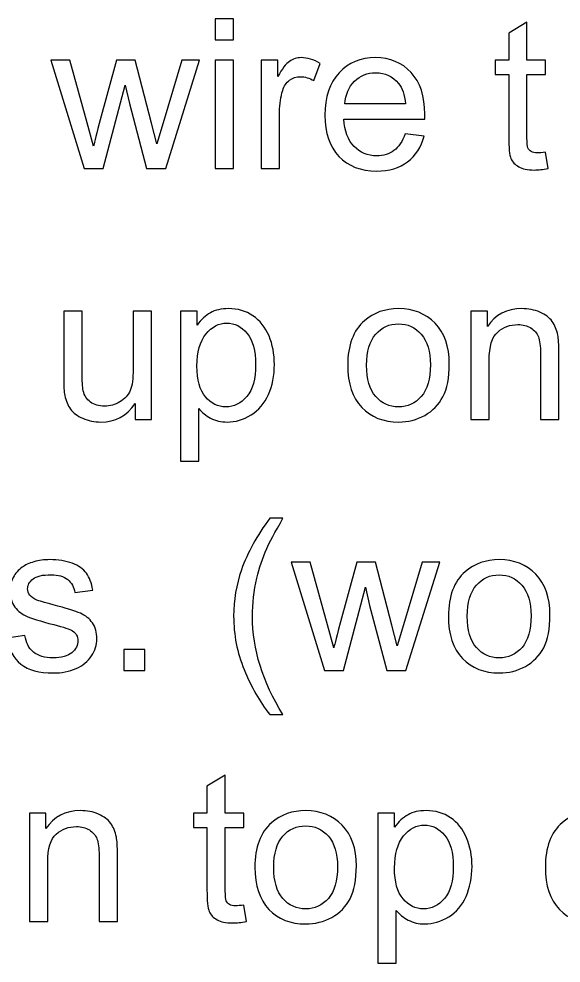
# Model space of a CAD drawing. Header units: centimetres. Extents: x -233 to -82, y 123 to 153.
# Drawn here: x -167.963 to -167.047, y 137.551 to 139.144 of the extents above; entities that cross this region are included whole.
import ezdxf

# ---------------------------------------------------------------- set-up
doc = ezdxf.new("R2010")
doc.units = ezdxf.units.CM
doc.header["$MEASUREMENT"] = 0
doc.layers.add('layer 1', color=7, linetype='Continuous')

msp = doc.modelspace()

# ---------------------------------------------------------------- linework, layer by layer
at = {"layer": 'layer 1'}
for points, knots in [([(-167.6316, 139.1082), (-167.6316, 139.1082), (-167.6316, 139.1438), (-167.6316, 139.1438), (-167.6316, 139.1438), (-167.6316, 139.1438), (-167.6006, 139.1438), (-167.6006, 139.1438), (-167.6006, 139.1438), (-167.6006, 139.1438), (-167.6006, 139.1082), (-167.6006, 139.1082), (-167.6006, 139.1082), (-167.6006, 139.1082), (-167.6316, 139.1082), (-167.6316, 139.1082)], [0, 0, 0, 0, 0.2, 0.2, 0.2, 0.2, 0.4, 0.4, 0.4, 0.4, 0.6, 0.6, 0.6, 0.6, 1, 1, 1, 1]), ([(-167.0739, 138.919), (-167.0739, 138.919), (-167.0695, 138.8916), (-167.0695, 138.8916), (-167.0695, 138.8916), (-167.0782, 138.8898), (-167.086, 138.8889), (-167.0929, 138.8889), (-167.0929, 138.8889), (-167.1042, 138.8889), (-167.1129, 138.8907), (-167.1191, 138.8943), (-167.1191, 138.8943), (-167.1253, 138.8978), (-167.1297, 138.9025), (-167.1322, 138.9083), (-167.1322, 138.9083), (-167.1347, 138.9141), (-167.136, 138.9263), (-167.136, 138.9449), (-167.136, 138.9449), (-167.136, 138.9449), (-167.136, 139.0501), (-167.136, 139.0501), (-167.136, 139.0501), (-167.136, 139.0501), (-167.1587, 139.0501), (-167.1587, 139.0501), (-167.1587, 139.0501), (-167.1587, 139.0501), (-167.1587, 139.0742), (-167.1587, 139.0742), (-167.1587, 139.0742), (-167.1587, 139.0742), (-167.136, 139.0742), (-167.136, 139.0742), (-167.136, 139.0742), (-167.136, 139.0742), (-167.136, 139.1195), (-167.136, 139.1195), (-167.136, 139.1195), (-167.136, 139.1195), (-167.1051, 139.1381), (-167.1051, 139.1381), (-167.1051, 139.1381), (-167.1051, 139.1381), (-167.1051, 139.0742), (-167.1051, 139.0742), (-167.1051, 139.0742), (-167.1051, 139.0742), (-167.0739, 139.0742), (-167.0739, 139.0742), (-167.0739, 139.0742), (-167.0739, 139.0742), (-167.0739, 139.0501), (-167.0739, 139.0501), (-167.0739, 139.0501), (-167.0739, 139.0501), (-167.1051, 139.0501), (-167.1051, 139.0501), (-167.1051, 139.0501), (-167.1051, 139.0501), (-167.1051, 138.9431), (-167.1051, 138.9431), (-167.1051, 138.9431), (-167.1051, 138.9343), (-167.1046, 138.9286), (-167.1035, 138.9261), (-167.1035, 138.9261), (-167.1024, 138.9236), (-167.1006, 138.9216), (-167.0981, 138.9201), (-167.0981, 138.9201), (-167.0956, 138.9186), (-167.0921, 138.9178), (-167.0876, 138.9178), (-167.0876, 138.9178), (-167.0841, 138.9178), (-167.0796, 138.9182), (-167.0739, 138.919)], [0, 0, 0, 0, 0.047619, 0.047619, 0.047619, 0.047619, 0.0952381, 0.0952381, 0.0952381, 0.0952381, 0.1428571, 0.1428571, 0.1428571, 0.1428571, 0.1904762, 0.1904762, 0.1904762, 0.1904762, 0.2380952, 0.2380952, 0.2380952, 0.2380952, 0.2857143, 0.2857143, 0.2857143, 0.2857143, 0.3333333, 0.3333333, 0.3333333, 0.3333333, 0.3809524, 0.3809524, 0.3809524, 0.3809524, 0.4285714, 0.4285714, 0.4285714, 0.4285714, 0.4761905, 0.4761905, 0.4761905, 0.4761905, 0.5238095, 0.5238095, 0.5238095, 0.5238095, 0.5714286, 0.5714286, 0.5714286, 0.5714286, 0.6190476, 0.6190476, 0.6190476, 0.6190476, 0.6666667, 0.6666667, 0.6666667, 0.6666667, 0.7142857, 0.7142857, 0.7142857, 0.7142857, 0.7619048, 0.7619048, 0.7619048, 0.7619048, 0.8095238, 0.8095238, 0.8095238, 0.8095238, 0.8571429, 0.8571429, 0.8571429, 0.8571429, 0.9047619, 0.9047619, 0.9047619, 0.9047619, 1, 1, 1, 1]), ([(-167.8528, 138.8913), (-167.8528, 138.8913), (-167.9088, 139.0742), (-167.9088, 139.0742), (-167.9088, 139.0742), (-167.9088, 139.0742), (-167.8767, 139.0742), (-167.8767, 139.0742), (-167.8767, 139.0742), (-167.8767, 139.0742), (-167.8476, 138.9686), (-167.8476, 138.9686), (-167.8476, 138.9686), (-167.8476, 138.9686), (-167.8368, 138.9294), (-167.8368, 138.9294), (-167.8368, 138.9294), (-167.8363, 138.9313), (-167.8332, 138.9439), (-167.8273, 138.9671), (-167.8273, 138.9671), (-167.8273, 138.9671), (-167.7982, 139.0742), (-167.7982, 139.0742), (-167.7982, 139.0742), (-167.7982, 139.0742), (-167.7663, 139.0742), (-167.7663, 139.0742), (-167.7663, 139.0742), (-167.7663, 139.0742), (-167.7389, 138.9681), (-167.7389, 138.9681), (-167.7389, 138.9681), (-167.7389, 138.9681), (-167.7298, 138.9332), (-167.7298, 138.9332), (-167.7298, 138.9332), (-167.7298, 138.9332), (-167.7193, 138.9685), (-167.7193, 138.9685), (-167.7193, 138.9685), (-167.7193, 138.9685), (-167.6879, 139.0742), (-167.6879, 139.0742), (-167.6879, 139.0742), (-167.6879, 139.0742), (-167.6578, 139.0742), (-167.6578, 139.0742), (-167.6578, 139.0742), (-167.6578, 139.0742), (-167.715, 138.8913), (-167.715, 138.8913), (-167.715, 138.8913), (-167.715, 138.8913), (-167.7472, 138.8913), (-167.7472, 138.8913), (-167.7472, 138.8913), (-167.7472, 138.8913), (-167.7763, 139.0009), (-167.7763, 139.0009), (-167.7763, 139.0009), (-167.7763, 139.0009), (-167.7834, 139.032), (-167.7834, 139.032), (-167.7834, 139.032), (-167.7834, 139.032), (-167.8204, 138.8913), (-167.8204, 138.8913), (-167.8204, 138.8913), (-167.8204, 138.8913), (-167.8528, 138.8913), (-167.8528, 138.8913)], [0, 0, 0, 0, 0.0526316, 0.0526316, 0.0526316, 0.0526316, 0.1052632, 0.1052632, 0.1052632, 0.1052632, 0.1578947, 0.1578947, 0.1578947, 0.1578947, 0.2105263, 0.2105263, 0.2105263, 0.2105263, 0.2631579, 0.2631579, 0.2631579, 0.2631579, 0.3157895, 0.3157895, 0.3157895, 0.3157895, 0.3684211, 0.3684211, 0.3684211, 0.3684211, 0.4210526, 0.4210526, 0.4210526, 0.4210526, 0.4736842, 0.4736842, 0.4736842, 0.4736842, 0.5263158, 0.5263158, 0.5263158, 0.5263158, 0.5789474, 0.5789474, 0.5789474, 0.5789474, 0.6315789, 0.6315789, 0.6315789, 0.6315789, 0.6842105, 0.6842105, 0.6842105, 0.6842105, 0.7368421, 0.7368421, 0.7368421, 0.7368421, 0.7894737, 0.7894737, 0.7894737, 0.7894737, 0.8421053, 0.8421053, 0.8421053, 0.8421053, 0.8947368, 0.8947368, 0.8947368, 0.8947368, 1, 1, 1, 1]), ([(-167.6316, 138.8913), (-167.6316, 138.8913), (-167.6316, 139.0742), (-167.6316, 139.0742), (-167.6316, 139.0742), (-167.6316, 139.0742), (-167.6006, 139.0742), (-167.6006, 139.0742), (-167.6006, 139.0742), (-167.6006, 139.0742), (-167.6006, 138.8913), (-167.6006, 138.8913), (-167.6006, 138.8913), (-167.6006, 138.8913), (-167.6316, 138.8913), (-167.6316, 138.8913)], [0, 0, 0, 0, 0.2, 0.2, 0.2, 0.2, 0.4, 0.4, 0.4, 0.4, 0.6, 0.6, 0.6, 0.6, 1, 1, 1, 1]), ([(-167.5537, 138.8913), (-167.5537, 138.8913), (-167.5537, 139.0742), (-167.5537, 139.0742), (-167.5537, 139.0742), (-167.5537, 139.0742), (-167.5258, 139.0742), (-167.5258, 139.0742), (-167.5258, 139.0742), (-167.5258, 139.0742), (-167.5258, 139.0465), (-167.5258, 139.0465), (-167.5258, 139.0465), (-167.5187, 139.0595), (-167.5121, 139.0681), (-167.506, 139.0722), (-167.506, 139.0722), (-167.5, 139.0763), (-167.4934, 139.0784), (-167.4862, 139.0784), (-167.4862, 139.0784), (-167.4757, 139.0784), (-167.4651, 139.0751), (-167.4543, 139.0684), (-167.4543, 139.0684), (-167.4543, 139.0684), (-167.465, 139.0396), (-167.465, 139.0396), (-167.465, 139.0396), (-167.4725, 139.0441), (-167.4801, 139.0463), (-167.4877, 139.0463), (-167.4877, 139.0463), (-167.4945, 139.0463), (-167.5006, 139.0443), (-167.506, 139.0402), (-167.506, 139.0402), (-167.5114, 139.0361), (-167.5152, 139.0305), (-167.5175, 139.0232), (-167.5175, 139.0232), (-167.521, 139.0122), (-167.5227, 139.0002), (-167.5227, 138.9871), (-167.5227, 138.9871), (-167.5227, 138.9871), (-167.5227, 138.8913), (-167.5227, 138.8913), (-167.5227, 138.8913), (-167.5227, 138.8913), (-167.5537, 138.8913), (-167.5537, 138.8913)], [0, 0, 0, 0, 0.0714286, 0.0714286, 0.0714286, 0.0714286, 0.1428571, 0.1428571, 0.1428571, 0.1428571, 0.2142857, 0.2142857, 0.2142857, 0.2142857, 0.2857143, 0.2857143, 0.2857143, 0.2857143, 0.3571429, 0.3571429, 0.3571429, 0.3571429, 0.4285714, 0.4285714, 0.4285714, 0.4285714, 0.5, 0.5, 0.5, 0.5, 0.5714286, 0.5714286, 0.5714286, 0.5714286, 0.6428571, 0.6428571, 0.6428571, 0.6428571, 0.7142857, 0.7142857, 0.7142857, 0.7142857, 0.7857143, 0.7857143, 0.7857143, 0.7857143, 0.8571429, 0.8571429, 0.8571429, 0.8571429, 1, 1, 1, 1]), ([(-167.3106, 138.9502), (-167.3106, 138.9502), (-167.2786, 138.9462), (-167.2786, 138.9462), (-167.2786, 138.9462), (-167.2837, 138.9275), (-167.293, 138.913), (-167.3067, 138.9027), (-167.3067, 138.9027), (-167.3204, 138.8924), (-167.3378, 138.8872), (-167.359, 138.8872), (-167.359, 138.8872), (-167.3858, 138.8872), (-167.407, 138.8954), (-167.4227, 138.9119), (-167.4227, 138.9119), (-167.4384, 138.9284), (-167.4462, 138.9515), (-167.4462, 138.9812), (-167.4462, 138.9812), (-167.4462, 139.012), (-167.4383, 139.0359), (-167.4224, 139.0529), (-167.4224, 139.0529), (-167.4065, 139.0699), (-167.386, 139.0784), (-167.3607, 139.0784), (-167.3607, 139.0784), (-167.3363, 139.0784), (-167.3163, 139.0701), (-167.3008, 139.0534), (-167.3008, 139.0534), (-167.2853, 139.0367), (-167.2775, 139.0133), (-167.2775, 138.9831), (-167.2775, 138.9831), (-167.2775, 138.9813), (-167.2776, 138.9785), (-167.2777, 138.9748), (-167.2777, 138.9748), (-167.2777, 138.9748), (-167.4141, 138.9748), (-167.4141, 138.9748), (-167.4141, 138.9748), (-167.413, 138.9547), (-167.4073, 138.9394), (-167.3971, 138.9287), (-167.3971, 138.9287), (-167.3869, 138.918), (-167.3741, 138.9127), (-167.3588, 138.9127), (-167.3588, 138.9127), (-167.3475, 138.9127), (-167.3378, 138.9157), (-167.3297, 138.9217), (-167.3297, 138.9217), (-167.3217, 138.9276), (-167.3153, 138.9371), (-167.3106, 138.9502)], [0, 0, 0, 0, 0.0625, 0.0625, 0.0625, 0.0625, 0.125, 0.125, 0.125, 0.125, 0.1875, 0.1875, 0.1875, 0.1875, 0.25, 0.25, 0.25, 0.25, 0.3125, 0.3125, 0.3125, 0.3125, 0.375, 0.375, 0.375, 0.375, 0.4375, 0.4375, 0.4375, 0.4375, 0.5, 0.5, 0.5, 0.5, 0.5625, 0.5625, 0.5625, 0.5625, 0.625, 0.625, 0.625, 0.625, 0.6875, 0.6875, 0.6875, 0.6875, 0.75, 0.75, 0.75, 0.75, 0.8125, 0.8125, 0.8125, 0.8125, 0.875, 0.875, 0.875, 0.875, 1, 1, 1, 1]), ([(-167.4124, 139.0003), (-167.4124, 139.0003), (-167.3103, 139.0003), (-167.3103, 139.0003), (-167.3103, 139.0003), (-167.3116, 139.0157), (-167.3155, 139.0273), (-167.322, 139.035), (-167.322, 139.035), (-167.3319, 139.0469), (-167.3447, 139.0529), (-167.3604, 139.0529), (-167.3604, 139.0529), (-167.3747, 139.0529), (-167.3866, 139.0481), (-167.3963, 139.0386), (-167.3963, 139.0386), (-167.406, 139.0291), (-167.4114, 139.0163), (-167.4124, 139.0003)], [0, 0, 0, 0, 0.1666667, 0.1666667, 0.1666667, 0.1666667, 0.3333333, 0.3333333, 0.3333333, 0.3333333, 0.5, 0.5, 0.5, 0.5, 0.6666667, 0.6666667, 0.6666667, 0.6666667, 1, 1, 1, 1]), ([(-167.6903, 138.39788), (-167.6903, 138.39788), (-167.6903, 138.65088), (-167.6903, 138.65088), (-167.6903, 138.65088), (-167.6903, 138.65088), (-167.6621, 138.65088), (-167.6621, 138.65088), (-167.6621, 138.65088), (-167.6621, 138.65088), (-167.6621, 138.62718), (-167.6621, 138.62718), (-167.6621, 138.62718), (-167.6554, 138.63648), (-167.6479, 138.64338), (-167.6395, 138.64808), (-167.6395, 138.64808), (-167.6312, 138.65278), (-167.621, 138.65508), (-167.609, 138.65508), (-167.609, 138.65508), (-167.5934, 138.65508), (-167.5796, 138.65108), (-167.5677, 138.64308), (-167.5677, 138.64308), (-167.5558, 138.63498), (-167.5467, 138.62368), (-167.5406, 138.60898), (-167.5406, 138.60898), (-167.5345, 138.59428), (-167.5315, 138.57828), (-167.5315, 138.56078), (-167.5315, 138.56078), (-167.5315, 138.54208), (-167.5349, 138.52528), (-167.5416, 138.51028), (-167.5416, 138.51028), (-167.5483, 138.49528), (-167.5581, 138.48378), (-167.5709, 138.47588), (-167.5709, 138.47588), (-167.5837, 138.46788), (-167.5972, 138.46388), (-167.6113, 138.46388), (-167.6113, 138.46388), (-167.6216, 138.46388), (-167.6309, 138.46608), (-167.6391, 138.47048), (-167.6391, 138.47048), (-167.6473, 138.47478), (-167.654, 138.48028), (-167.6593, 138.48688), (-167.6593, 138.48688), (-167.6593, 138.48688), (-167.6593, 138.39788), (-167.6593, 138.39788), (-167.6593, 138.39788), (-167.6593, 138.39788), (-167.6903, 138.39788), (-167.6903, 138.39788)], [0, 0, 0, 0, 0.0625, 0.0625, 0.0625, 0.0625, 0.125, 0.125, 0.125, 0.125, 0.1875, 0.1875, 0.1875, 0.1875, 0.25, 0.25, 0.25, 0.25, 0.3125, 0.3125, 0.3125, 0.3125, 0.375, 0.375, 0.375, 0.375, 0.4375, 0.4375, 0.4375, 0.4375, 0.5, 0.5, 0.5, 0.5, 0.5625, 0.5625, 0.5625, 0.5625, 0.625, 0.625, 0.625, 0.625, 0.6875, 0.6875, 0.6875, 0.6875, 0.75, 0.75, 0.75, 0.75, 0.8125, 0.8125, 0.8125, 0.8125, 0.875, 0.875, 0.875, 0.875, 1, 1, 1, 1]), ([(-167.4077, 138.55948), (-167.4077, 138.59338), (-167.3983, 138.61838), (-167.3794, 138.63468), (-167.3794, 138.63468), (-167.3637, 138.64828), (-167.3445, 138.65508), (-167.3219, 138.65508), (-167.3219, 138.65508), (-167.2968, 138.65508), (-167.2762, 138.64688), (-167.2602, 138.63038), (-167.2602, 138.63038), (-167.2443, 138.61388), (-167.2363, 138.59108), (-167.2363, 138.56208), (-167.2363, 138.56208), (-167.2363, 138.53848), (-167.2398, 138.51998), (-167.2469, 138.50648), (-167.2469, 138.50648), (-167.254, 138.49298), (-167.2642, 138.48258), (-167.2777, 138.47508), (-167.2777, 138.47508), (-167.2912, 138.46758), (-167.306, 138.46388), (-167.3219, 138.46388), (-167.3219, 138.46388), (-167.3475, 138.46388), (-167.3682, 138.47208), (-167.384, 138.48848), (-167.384, 138.48848), (-167.3998, 138.50488), (-167.4077, 138.52858), (-167.4077, 138.55948)], [0, 0, 0, 0, 0.1, 0.1, 0.1, 0.1, 0.2, 0.2, 0.2, 0.2, 0.3, 0.3, 0.3, 0.3, 0.4, 0.4, 0.4, 0.4, 0.5, 0.5, 0.5, 0.5, 0.6, 0.6, 0.6, 0.6, 0.7, 0.7, 0.7, 0.7, 0.8, 0.8, 0.8, 0.8, 1, 1, 1, 1]), ([(-167.1999, 138.46798), (-167.1999, 138.46798), (-167.1999, 138.65088), (-167.1999, 138.65088), (-167.1999, 138.65088), (-167.1999, 138.65088), (-167.172, 138.65088), (-167.172, 138.65088), (-167.172, 138.65088), (-167.172, 138.65088), (-167.172, 138.62488), (-167.172, 138.62488), (-167.172, 138.62488), (-167.1586, 138.64498), (-167.1392, 138.65508), (-167.1138, 138.65508), (-167.1138, 138.65508), (-167.1028, 138.65508), (-167.0927, 138.65308), (-167.0834, 138.64918), (-167.0834, 138.64918), (-167.0741, 138.64518), (-167.0672, 138.63998), (-167.0626, 138.63358), (-167.0626, 138.63358), (-167.0581, 138.62708), (-167.0549, 138.61948), (-167.053, 138.61058), (-167.053, 138.61058), (-167.0519, 138.60488), (-167.0513, 138.59478), (-167.0513, 138.58048), (-167.0513, 138.58048), (-167.0513, 138.58048), (-167.0513, 138.46798), (-167.0513, 138.46798), (-167.0513, 138.46798), (-167.0513, 138.46798), (-167.0823, 138.46798), (-167.0823, 138.46798), (-167.0823, 138.46798), (-167.0823, 138.46798), (-167.0823, 138.57928), (-167.0823, 138.57928), (-167.0823, 138.57928), (-167.0823, 138.59188), (-167.0835, 138.60128), (-167.0859, 138.60758), (-167.0859, 138.60758), (-167.0883, 138.61388), (-167.0926, 138.61888), (-167.0987, 138.62258), (-167.0987, 138.62258), (-167.1049, 138.62628), (-167.1121, 138.62818), (-167.1204, 138.62818), (-167.1204, 138.62818), (-167.1336, 138.62818), (-167.145, 138.62398), (-167.1545, 138.61558), (-167.1545, 138.61558), (-167.1641, 138.60718), (-167.1689, 138.59128), (-167.1689, 138.56788), (-167.1689, 138.56788), (-167.1689, 138.56788), (-167.1689, 138.46798), (-167.1689, 138.46798), (-167.1689, 138.46798), (-167.1689, 138.46798), (-167.1999, 138.46798), (-167.1999, 138.46798)], [0, 0, 0, 0, 0.0526316, 0.0526316, 0.0526316, 0.0526316, 0.1052632, 0.1052632, 0.1052632, 0.1052632, 0.1578947, 0.1578947, 0.1578947, 0.1578947, 0.2105263, 0.2105263, 0.2105263, 0.2105263, 0.2631579, 0.2631579, 0.2631579, 0.2631579, 0.3157895, 0.3157895, 0.3157895, 0.3157895, 0.3684211, 0.3684211, 0.3684211, 0.3684211, 0.4210526, 0.4210526, 0.4210526, 0.4210526, 0.4736842, 0.4736842, 0.4736842, 0.4736842, 0.5263158, 0.5263158, 0.5263158, 0.5263158, 0.5789474, 0.5789474, 0.5789474, 0.5789474, 0.6315789, 0.6315789, 0.6315789, 0.6315789, 0.6842105, 0.6842105, 0.6842105, 0.6842105, 0.7368421, 0.7368421, 0.7368421, 0.7368421, 0.7894737, 0.7894737, 0.7894737, 0.7894737, 0.8421053, 0.8421053, 0.8421053, 0.8421053, 0.8947368, 0.8947368, 0.8947368, 0.8947368, 1, 1, 1, 1]), ([(-167.7667, 138.46798), (-167.7667, 138.46798), (-167.7667, 138.49488), (-167.7667, 138.49488), (-167.7667, 138.49488), (-167.7809, 138.47418), (-167.8002, 138.46388), (-167.8247, 138.46388), (-167.8247, 138.46388), (-167.8355, 138.46388), (-167.8456, 138.46598), (-167.8549, 138.47008), (-167.8549, 138.47008), (-167.8643, 138.47418), (-167.8713, 138.47938), (-167.8758, 138.48568), (-167.8758, 138.48568), (-167.8803, 138.49188), (-167.8835, 138.49958), (-167.8853, 138.50868), (-167.8853, 138.50868), (-167.8866, 138.51478), (-167.8872, 138.52438), (-167.8872, 138.53758), (-167.8872, 138.53758), (-167.8872, 138.53758), (-167.8872, 138.65088), (-167.8872, 138.65088), (-167.8872, 138.65088), (-167.8872, 138.65088), (-167.8562, 138.65088), (-167.8562, 138.65088), (-167.8562, 138.65088), (-167.8562, 138.65088), (-167.8562, 138.54948), (-167.8562, 138.54948), (-167.8562, 138.54948), (-167.8562, 138.53328), (-167.8556, 138.52238), (-167.8543, 138.51668), (-167.8543, 138.51668), (-167.8524, 138.50858), (-167.8482, 138.50218), (-167.8419, 138.49758), (-167.8419, 138.49758), (-167.8356, 138.49288), (-167.8278, 138.49058), (-167.8185, 138.49058), (-167.8185, 138.49058), (-167.8092, 138.49058), (-167.8005, 138.49298), (-167.7923, 138.49778), (-167.7923, 138.49778), (-167.7842, 138.50248), (-167.7784, 138.50898), (-167.775, 138.51718), (-167.775, 138.51718), (-167.7716, 138.52538), (-167.7699, 138.53728), (-167.7699, 138.55288), (-167.7699, 138.55288), (-167.7699, 138.55288), (-167.7699, 138.65088), (-167.7699, 138.65088), (-167.7699, 138.65088), (-167.7699, 138.65088), (-167.7389, 138.65088), (-167.7389, 138.65088), (-167.7389, 138.65088), (-167.7389, 138.65088), (-167.7389, 138.46798), (-167.7389, 138.46798), (-167.7389, 138.46798), (-167.7389, 138.46798), (-167.7667, 138.46798), (-167.7667, 138.46798)], [0, 0, 0, 0, 0.05, 0.05, 0.05, 0.05, 0.1, 0.1, 0.1, 0.1, 0.15, 0.15, 0.15, 0.15, 0.2, 0.2, 0.2, 0.2, 0.25, 0.25, 0.25, 0.25, 0.3, 0.3, 0.3, 0.3, 0.35, 0.35, 0.35, 0.35, 0.4, 0.4, 0.4, 0.4, 0.45, 0.45, 0.45, 0.45, 0.5, 0.5, 0.5, 0.5, 0.55, 0.55, 0.55, 0.55, 0.6, 0.6, 0.6, 0.6, 0.65, 0.65, 0.65, 0.65, 0.7, 0.7, 0.7, 0.7, 0.75, 0.75, 0.75, 0.75, 0.8, 0.8, 0.8, 0.8, 0.85, 0.85, 0.85, 0.85, 0.9, 0.9, 0.9, 0.9, 1, 1, 1, 1]), ([(-167.6623, 138.55838), (-167.6623, 138.53488), (-167.6575, 138.51748), (-167.648, 138.50628), (-167.648, 138.50628), (-167.6385, 138.49498), (-167.6269, 138.48938), (-167.6133, 138.48938), (-167.6133, 138.48938), (-167.5996, 138.48938), (-167.5878, 138.49518), (-167.5779, 138.50688), (-167.5779, 138.50688), (-167.5681, 138.51848), (-167.5632, 138.53648), (-167.5632, 138.56098), (-167.5632, 138.56098), (-167.5632, 138.58428), (-167.568, 138.60178), (-167.5776, 138.61338), (-167.5776, 138.61338), (-167.5872, 138.62498), (-167.5987, 138.63078), (-167.612, 138.63078), (-167.612, 138.63078), (-167.6252, 138.63078), (-167.6369, 138.62458), (-167.647, 138.61228), (-167.647, 138.61228), (-167.6572, 138.59988), (-167.6623, 138.58188), (-167.6623, 138.55838)], [0, 0, 0, 0, 0.1111111, 0.1111111, 0.1111111, 0.1111111, 0.2222222, 0.2222222, 0.2222222, 0.2222222, 0.3333333, 0.3333333, 0.3333333, 0.3333333, 0.4444444, 0.4444444, 0.4444444, 0.4444444, 0.5555556, 0.5555556, 0.5555556, 0.5555556, 0.6666667, 0.6666667, 0.6666667, 0.6666667, 0.7777778, 0.7777778, 0.7777778, 0.7777778, 1, 1, 1, 1]), ([(-167.3758, 138.55948), (-167.3758, 138.53598), (-167.3707, 138.51848), (-167.3605, 138.50688), (-167.3605, 138.50688), (-167.3503, 138.49518), (-167.3374, 138.48938), (-167.3219, 138.48938), (-167.3219, 138.48938), (-167.3065, 138.48938), (-167.2937, 138.49528), (-167.2835, 138.50698), (-167.2835, 138.50698), (-167.2733, 138.51868), (-167.2682, 138.53648), (-167.2682, 138.56048), (-167.2682, 138.56048), (-167.2682, 138.58308), (-167.2733, 138.60018), (-167.2836, 138.61188), (-167.2836, 138.61188), (-167.2939, 138.62358), (-167.3066, 138.62938), (-167.3219, 138.62938), (-167.3219, 138.62938), (-167.3374, 138.62938), (-167.3503, 138.62358), (-167.3605, 138.61198), (-167.3605, 138.61198), (-167.3707, 138.60038), (-167.3758, 138.58288), (-167.3758, 138.55948)], [0, 0, 0, 0, 0.1111111, 0.1111111, 0.1111111, 0.1111111, 0.2222222, 0.2222222, 0.2222222, 0.2222222, 0.3333333, 0.3333333, 0.3333333, 0.3333333, 0.4444444, 0.4444444, 0.4444444, 0.4444444, 0.5555556, 0.5555556, 0.5555556, 0.5555556, 0.6666667, 0.6666667, 0.6666667, 0.6666667, 0.7777778, 0.7777778, 0.7777778, 0.7777778, 1, 1, 1, 1]), ([(-167.5392, 137.97044), (-167.5563, 137.99194), (-167.5708, 138.01724), (-167.5826, 138.04624), (-167.5826, 138.04624), (-167.5944, 138.07514), (-167.6003, 138.10514), (-167.6003, 138.13614), (-167.6003, 138.13614), (-167.6003, 138.16344), (-167.5959, 138.18964), (-167.5871, 138.21464), (-167.5871, 138.21464), (-167.5768, 138.24374), (-167.5608, 138.27264), (-167.5392, 138.30144), (-167.5392, 138.30144), (-167.5392, 138.30144), (-167.517, 138.30144), (-167.517, 138.30144), (-167.517, 138.30144), (-167.5309, 138.27754), (-167.54, 138.26054), (-167.5445, 138.25034), (-167.5445, 138.25034), (-167.5515, 138.23444), (-167.557, 138.21794), (-167.5611, 138.20074), (-167.5611, 138.20074), (-167.566, 138.17924), (-167.5685, 138.15764), (-167.5685, 138.13594), (-167.5685, 138.13594), (-167.5685, 138.08064), (-167.5513, 138.02554), (-167.517, 137.97044), (-167.517, 137.97044), (-167.517, 137.97044), (-167.5392, 137.97044), (-167.5392, 137.97044)], [0, 0, 0, 0, 0.0909091, 0.0909091, 0.0909091, 0.0909091, 0.1818182, 0.1818182, 0.1818182, 0.1818182, 0.2727273, 0.2727273, 0.2727273, 0.2727273, 0.3636364, 0.3636364, 0.3636364, 0.3636364, 0.4545455, 0.4545455, 0.4545455, 0.4545455, 0.5454545, 0.5454545, 0.5454545, 0.5454545, 0.6363636, 0.6363636, 0.6363636, 0.6363636, 0.7272727, 0.7272727, 0.7272727, 0.7272727, 0.8181818, 0.8181818, 0.8181818, 0.8181818, 1, 1, 1, 1]), ([(-167.9832, 138.09924), (-167.9832, 138.09924), (-167.9526, 138.10404), (-167.9526, 138.10404), (-167.9526, 138.10404), (-167.9509, 138.09174), (-167.9461, 138.08234), (-167.9382, 138.07584), (-167.9382, 138.07584), (-167.9303, 138.06934), (-167.9193, 138.06604), (-167.9052, 138.06604), (-167.9052, 138.06604), (-167.891, 138.06604), (-167.8804, 138.06894), (-167.8735, 138.07474), (-167.8735, 138.07474), (-167.8666, 138.08054), (-167.8632, 138.08734), (-167.8632, 138.09514), (-167.8632, 138.09514), (-167.8632, 138.10214), (-167.8662, 138.10764), (-167.8723, 138.11164), (-167.8723, 138.11164), (-167.8766, 138.11434), (-167.8871, 138.11784), (-167.904, 138.12214), (-167.904, 138.12214), (-167.9267, 138.12784), (-167.9425, 138.13284), (-167.9513, 138.13704), (-167.9513, 138.13704), (-167.9601, 138.14124), (-167.9668, 138.14704), (-167.9713, 138.15444), (-167.9713, 138.15444), (-167.9758, 138.16184), (-167.9781, 138.17004), (-167.9781, 138.17904), (-167.9781, 138.17904), (-167.9781, 138.18714), (-167.9762, 138.19474), (-167.9725, 138.20164), (-167.9725, 138.20164), (-167.9688, 138.20854), (-167.9637, 138.21434), (-167.9572, 138.21894), (-167.9572, 138.21894), (-167.9524, 138.22254), (-167.9458, 138.22554), (-167.9375, 138.22804), (-167.9375, 138.22804), (-167.9292, 138.23054), (-167.9202, 138.23174), (-167.9107, 138.23174), (-167.9107, 138.23174), (-167.8964, 138.23174), (-167.8838, 138.22964), (-167.8729, 138.22554), (-167.8729, 138.22554), (-167.862, 138.22144), (-167.854, 138.21584), (-167.8488, 138.20874), (-167.8488, 138.20874), (-167.8437, 138.20164), (-167.8401, 138.19224), (-167.8382, 138.18034), (-167.8382, 138.18034), (-167.8382, 138.18034), (-167.8685, 138.17624), (-167.8685, 138.17624), (-167.8685, 138.17624), (-167.8699, 138.18564), (-167.8739, 138.19304), (-167.8805, 138.19834), (-167.8805, 138.19834), (-167.8871, 138.20364), (-167.8964, 138.20624), (-167.9085, 138.20624), (-167.9085, 138.20624), (-167.9227, 138.20624), (-167.9328, 138.20394), (-167.9389, 138.19924), (-167.9389, 138.19924), (-167.945, 138.19454), (-167.9481, 138.18894), (-167.9481, 138.18264), (-167.9481, 138.18264), (-167.9481, 138.17854), (-167.9468, 138.17494), (-167.9443, 138.17174), (-167.9443, 138.17174), (-167.9418, 138.16844), (-167.9378, 138.16564), (-167.9324, 138.16354), (-167.9324, 138.16354), (-167.9293, 138.16234), (-167.9202, 138.15964), (-167.905, 138.15554), (-167.905, 138.15554), (-167.8831, 138.14964), (-167.8678, 138.14494), (-167.8591, 138.14124), (-167.8591, 138.14124), (-167.8504, 138.13754), (-167.8436, 138.13204), (-167.8387, 138.12494), (-167.8387, 138.12494), (-167.8338, 138.11784), (-167.8313, 138.10894), (-167.8313, 138.09834), (-167.8313, 138.09834), (-167.8313, 138.08804), (-167.8343, 138.07834), (-167.8403, 138.06924), (-167.8403, 138.06924), (-167.8464, 138.06014), (-167.8551, 138.05304), (-167.8664, 138.04804), (-167.8664, 138.04804), (-167.8778, 138.04304), (-167.8907, 138.04054), (-167.905, 138.04054), (-167.905, 138.04054), (-167.9288, 138.04054), (-167.9469, 138.04544), (-167.9594, 138.05534), (-167.9594, 138.05534), (-167.9719, 138.06524), (-167.9798, 138.07984), (-167.9832, 138.09924)], [0, 0, 0, 0, 0.0294118, 0.0294118, 0.0294118, 0.0294118, 0.0588235, 0.0588235, 0.0588235, 0.0588235, 0.0882353, 0.0882353, 0.0882353, 0.0882353, 0.1176471, 0.1176471, 0.1176471, 0.1176471, 0.1470588, 0.1470588, 0.1470588, 0.1470588, 0.1764706, 0.1764706, 0.1764706, 0.1764706, 0.2058824, 0.2058824, 0.2058824, 0.2058824, 0.2352941, 0.2352941, 0.2352941, 0.2352941, 0.2647059, 0.2647059, 0.2647059, 0.2647059, 0.2941176, 0.2941176, 0.2941176, 0.2941176, 0.3235294, 0.3235294, 0.3235294, 0.3235294, 0.3529412, 0.3529412, 0.3529412, 0.3529412, 0.3823529, 0.3823529, 0.3823529, 0.3823529, 0.4117647, 0.4117647, 0.4117647, 0.4117647, 0.4411765, 0.4411765, 0.4411765, 0.4411765, 0.4705882, 0.4705882, 0.4705882, 0.4705882, 0.5, 0.5, 0.5, 0.5, 0.5294118, 0.5294118, 0.5294118, 0.5294118, 0.5588235, 0.5588235, 0.5588235, 0.5588235, 0.5882353, 0.5882353, 0.5882353, 0.5882353, 0.6176471, 0.6176471, 0.6176471, 0.6176471, 0.6470588, 0.6470588, 0.6470588, 0.6470588, 0.6764706, 0.6764706, 0.6764706, 0.6764706, 0.7058824, 0.7058824, 0.7058824, 0.7058824, 0.7352941, 0.7352941, 0.7352941, 0.7352941, 0.7647059, 0.7647059, 0.7647059, 0.7647059, 0.7941176, 0.7941176, 0.7941176, 0.7941176, 0.8235294, 0.8235294, 0.8235294, 0.8235294, 0.8529412, 0.8529412, 0.8529412, 0.8529412, 0.8823529, 0.8823529, 0.8823529, 0.8823529, 0.9117647, 0.9117647, 0.9117647, 0.9117647, 0.9411765, 0.9411765, 0.9411765, 0.9411765, 1, 1, 1, 1]), ([(-167.4472, 138.04464), (-167.4472, 138.04464), (-167.5032, 138.22754), (-167.5032, 138.22754), (-167.5032, 138.22754), (-167.5032, 138.22754), (-167.4711, 138.22754), (-167.4711, 138.22754), (-167.4711, 138.22754), (-167.4711, 138.22754), (-167.442, 138.12194), (-167.442, 138.12194), (-167.442, 138.12194), (-167.442, 138.12194), (-167.4312, 138.08274), (-167.4312, 138.08274), (-167.4312, 138.08274), (-167.4307, 138.08464), (-167.4276, 138.09724), (-167.4217, 138.12044), (-167.4217, 138.12044), (-167.4217, 138.12044), (-167.3926, 138.22754), (-167.3926, 138.22754), (-167.3926, 138.22754), (-167.3926, 138.22754), (-167.3607, 138.22754), (-167.3607, 138.22754), (-167.3607, 138.22754), (-167.3607, 138.22754), (-167.3333, 138.12144), (-167.3333, 138.12144), (-167.3333, 138.12144), (-167.3333, 138.12144), (-167.3242, 138.08654), (-167.3242, 138.08654), (-167.3242, 138.08654), (-167.3242, 138.08654), (-167.3137, 138.12184), (-167.3137, 138.12184), (-167.3137, 138.12184), (-167.3137, 138.12184), (-167.2823, 138.22754), (-167.2823, 138.22754), (-167.2823, 138.22754), (-167.2823, 138.22754), (-167.2522, 138.22754), (-167.2522, 138.22754), (-167.2522, 138.22754), (-167.2522, 138.22754), (-167.3094, 138.04464), (-167.3094, 138.04464), (-167.3094, 138.04464), (-167.3094, 138.04464), (-167.3416, 138.04464), (-167.3416, 138.04464), (-167.3416, 138.04464), (-167.3416, 138.04464), (-167.3707, 138.15424), (-167.3707, 138.15424), (-167.3707, 138.15424), (-167.3707, 138.15424), (-167.3778, 138.18534), (-167.3778, 138.18534), (-167.3778, 138.18534), (-167.3778, 138.18534), (-167.4148, 138.04464), (-167.4148, 138.04464), (-167.4148, 138.04464), (-167.4148, 138.04464), (-167.4472, 138.04464), (-167.4472, 138.04464)], [0, 0, 0, 0, 0.0526316, 0.0526316, 0.0526316, 0.0526316, 0.1052632, 0.1052632, 0.1052632, 0.1052632, 0.1578947, 0.1578947, 0.1578947, 0.1578947, 0.2105263, 0.2105263, 0.2105263, 0.2105263, 0.2631579, 0.2631579, 0.2631579, 0.2631579, 0.3157895, 0.3157895, 0.3157895, 0.3157895, 0.3684211, 0.3684211, 0.3684211, 0.3684211, 0.4210526, 0.4210526, 0.4210526, 0.4210526, 0.4736842, 0.4736842, 0.4736842, 0.4736842, 0.5263158, 0.5263158, 0.5263158, 0.5263158, 0.5789474, 0.5789474, 0.5789474, 0.5789474, 0.6315789, 0.6315789, 0.6315789, 0.6315789, 0.6842105, 0.6842105, 0.6842105, 0.6842105, 0.7368421, 0.7368421, 0.7368421, 0.7368421, 0.7894737, 0.7894737, 0.7894737, 0.7894737, 0.8421053, 0.8421053, 0.8421053, 0.8421053, 0.8947368, 0.8947368, 0.8947368, 0.8947368, 1, 1, 1, 1]), ([(-167.2377, 138.13614), (-167.2377, 138.17004), (-167.2283, 138.19504), (-167.2094, 138.21134), (-167.2094, 138.21134), (-167.1937, 138.22494), (-167.1745, 138.23174), (-167.1519, 138.23174), (-167.1519, 138.23174), (-167.1268, 138.23174), (-167.1062, 138.22354), (-167.0902, 138.20704), (-167.0902, 138.20704), (-167.0743, 138.19054), (-167.0663, 138.16774), (-167.0663, 138.13874), (-167.0663, 138.13874), (-167.0663, 138.11514), (-167.0698, 138.09664), (-167.0769, 138.08314), (-167.0769, 138.08314), (-167.084, 138.06964), (-167.0942, 138.05924), (-167.1077, 138.05174), (-167.1077, 138.05174), (-167.1212, 138.04424), (-167.136, 138.04054), (-167.1519, 138.04054), (-167.1519, 138.04054), (-167.1775, 138.04054), (-167.1982, 138.04874), (-167.214, 138.06514), (-167.214, 138.06514), (-167.2298, 138.08154), (-167.2377, 138.10524), (-167.2377, 138.13614)], [0, 0, 0, 0, 0.1, 0.1, 0.1, 0.1, 0.2, 0.2, 0.2, 0.2, 0.3, 0.3, 0.3, 0.3, 0.4, 0.4, 0.4, 0.4, 0.5, 0.5, 0.5, 0.5, 0.6, 0.6, 0.6, 0.6, 0.7, 0.7, 0.7, 0.7, 0.8, 0.8, 0.8, 0.8, 1, 1, 1, 1]), ([(-167.2058, 138.13614), (-167.2058, 138.11264), (-167.2007, 138.09514), (-167.1905, 138.08354), (-167.1905, 138.08354), (-167.1803, 138.07184), (-167.1674, 138.06604), (-167.1519, 138.06604), (-167.1519, 138.06604), (-167.1365, 138.06604), (-167.1237, 138.07194), (-167.1135, 138.08364), (-167.1135, 138.08364), (-167.1033, 138.09534), (-167.0982, 138.11314), (-167.0982, 138.13714), (-167.0982, 138.13714), (-167.0982, 138.15974), (-167.1033, 138.17684), (-167.1136, 138.18854), (-167.1136, 138.18854), (-167.1239, 138.20024), (-167.1366, 138.20604), (-167.1519, 138.20604), (-167.1519, 138.20604), (-167.1674, 138.20604), (-167.1803, 138.20024), (-167.1905, 138.18864), (-167.1905, 138.18864), (-167.2007, 138.17704), (-167.2058, 138.15954), (-167.2058, 138.13614)], [0, 0, 0, 0, 0.1111111, 0.1111111, 0.1111111, 0.1111111, 0.2222222, 0.2222222, 0.2222222, 0.2222222, 0.3333333, 0.3333333, 0.3333333, 0.3333333, 0.4444444, 0.4444444, 0.4444444, 0.4444444, 0.5555556, 0.5555556, 0.5555556, 0.5555556, 0.6666667, 0.6666667, 0.6666667, 0.6666667, 0.7777778, 0.7777778, 0.7777778, 0.7777778, 1, 1, 1, 1]), ([(-167.7857, 138.04464), (-167.7857, 138.04464), (-167.7857, 138.07994), (-167.7857, 138.07994), (-167.7857, 138.07994), (-167.7857, 138.07994), (-167.7503, 138.07994), (-167.7503, 138.07994), (-167.7503, 138.07994), (-167.7503, 138.07994), (-167.7503, 138.04464), (-167.7503, 138.04464), (-167.7503, 138.04464), (-167.7503, 138.04464), (-167.7857, 138.04464), (-167.7857, 138.04464)], [0, 0, 0, 0, 0.2, 0.2, 0.2, 0.2, 0.4, 0.4, 0.4, 0.4, 0.6, 0.6, 0.6, 0.6, 1, 1, 1, 1]), ([(-167.5832, 137.64901), (-167.5832, 137.64901), (-167.5788, 137.62161), (-167.5788, 137.62161), (-167.5788, 137.62161), (-167.5875, 137.61981), (-167.5953, 137.61891), (-167.6022, 137.61891), (-167.6022, 137.61891), (-167.6135, 137.61891), (-167.6222, 137.62071), (-167.6284, 137.62431), (-167.6284, 137.62431), (-167.6346, 137.62781), (-167.639, 137.63251), (-167.6415, 137.63831), (-167.6415, 137.63831), (-167.644, 137.64411), (-167.6453, 137.65631), (-167.6453, 137.67491), (-167.6453, 137.67491), (-167.6453, 137.67491), (-167.6453, 137.78011), (-167.6453, 137.78011), (-167.6453, 137.78011), (-167.6453, 137.78011), (-167.668, 137.78011), (-167.668, 137.78011), (-167.668, 137.78011), (-167.668, 137.78011), (-167.668, 137.80421), (-167.668, 137.80421), (-167.668, 137.80421), (-167.668, 137.80421), (-167.6453, 137.80421), (-167.6453, 137.80421), (-167.6453, 137.80421), (-167.6453, 137.80421), (-167.6453, 137.84951), (-167.6453, 137.84951), (-167.6453, 137.84951), (-167.6453, 137.84951), (-167.6144, 137.86811), (-167.6144, 137.86811), (-167.6144, 137.86811), (-167.6144, 137.86811), (-167.6144, 137.80421), (-167.6144, 137.80421), (-167.6144, 137.80421), (-167.6144, 137.80421), (-167.5832, 137.80421), (-167.5832, 137.80421), (-167.5832, 137.80421), (-167.5832, 137.80421), (-167.5832, 137.78011), (-167.5832, 137.78011), (-167.5832, 137.78011), (-167.5832, 137.78011), (-167.6144, 137.78011), (-167.6144, 137.78011), (-167.6144, 137.78011), (-167.6144, 137.78011), (-167.6144, 137.67311), (-167.6144, 137.67311), (-167.6144, 137.67311), (-167.6144, 137.66431), (-167.6139, 137.65861), (-167.6128, 137.65611), (-167.6128, 137.65611), (-167.6117, 137.65361), (-167.6099, 137.65161), (-167.6074, 137.65011), (-167.6074, 137.65011), (-167.6049, 137.64861), (-167.6014, 137.64781), (-167.5969, 137.64781), (-167.5969, 137.64781), (-167.5934, 137.64781), (-167.5889, 137.64821), (-167.5832, 137.64901)], [0, 0, 0, 0, 0.047619, 0.047619, 0.047619, 0.047619, 0.0952381, 0.0952381, 0.0952381, 0.0952381, 0.1428571, 0.1428571, 0.1428571, 0.1428571, 0.1904762, 0.1904762, 0.1904762, 0.1904762, 0.2380952, 0.2380952, 0.2380952, 0.2380952, 0.2857143, 0.2857143, 0.2857143, 0.2857143, 0.3333333, 0.3333333, 0.3333333, 0.3333333, 0.3809524, 0.3809524, 0.3809524, 0.3809524, 0.4285714, 0.4285714, 0.4285714, 0.4285714, 0.4761905, 0.4761905, 0.4761905, 0.4761905, 0.5238095, 0.5238095, 0.5238095, 0.5238095, 0.5714286, 0.5714286, 0.5714286, 0.5714286, 0.6190476, 0.6190476, 0.6190476, 0.6190476, 0.6666667, 0.6666667, 0.6666667, 0.6666667, 0.7142857, 0.7142857, 0.7142857, 0.7142857, 0.7619048, 0.7619048, 0.7619048, 0.7619048, 0.8095238, 0.8095238, 0.8095238, 0.8095238, 0.8571429, 0.8571429, 0.8571429, 0.8571429, 0.9047619, 0.9047619, 0.9047619, 0.9047619, 1, 1, 1, 1]), ([(-167.9451, 137.62131), (-167.9451, 137.62131), (-167.9451, 137.80421), (-167.9451, 137.80421), (-167.9451, 137.80421), (-167.9451, 137.80421), (-167.9172, 137.80421), (-167.9172, 137.80421), (-167.9172, 137.80421), (-167.9172, 137.80421), (-167.9172, 137.77821), (-167.9172, 137.77821), (-167.9172, 137.77821), (-167.9038, 137.79831), (-167.8844, 137.80841), (-167.859, 137.80841), (-167.859, 137.80841), (-167.848, 137.80841), (-167.8379, 137.80641), (-167.8286, 137.80251), (-167.8286, 137.80251), (-167.8193, 137.79851), (-167.8124, 137.79331), (-167.8078, 137.78691), (-167.8078, 137.78691), (-167.8033, 137.78041), (-167.8001, 137.77281), (-167.7982, 137.76391), (-167.7982, 137.76391), (-167.7971, 137.75821), (-167.7965, 137.74811), (-167.7965, 137.73381), (-167.7965, 137.73381), (-167.7965, 137.73381), (-167.7965, 137.62131), (-167.7965, 137.62131), (-167.7965, 137.62131), (-167.7965, 137.62131), (-167.8275, 137.62131), (-167.8275, 137.62131), (-167.8275, 137.62131), (-167.8275, 137.62131), (-167.8275, 137.73261), (-167.8275, 137.73261), (-167.8275, 137.73261), (-167.8275, 137.74521), (-167.8287, 137.75461), (-167.8311, 137.76091), (-167.8311, 137.76091), (-167.8335, 137.76721), (-167.8378, 137.77221), (-167.8439, 137.77591), (-167.8439, 137.77591), (-167.8501, 137.77961), (-167.8573, 137.78151), (-167.8656, 137.78151), (-167.8656, 137.78151), (-167.8788, 137.78151), (-167.8902, 137.77731), (-167.8997, 137.76891), (-167.8997, 137.76891), (-167.9093, 137.76051), (-167.9141, 137.74461), (-167.9141, 137.72121), (-167.9141, 137.72121), (-167.9141, 137.72121), (-167.9141, 137.62131), (-167.9141, 137.62131), (-167.9141, 137.62131), (-167.9141, 137.62131), (-167.9451, 137.62131), (-167.9451, 137.62131)], [0, 0, 0, 0, 0.0526316, 0.0526316, 0.0526316, 0.0526316, 0.1052632, 0.1052632, 0.1052632, 0.1052632, 0.1578947, 0.1578947, 0.1578947, 0.1578947, 0.2105263, 0.2105263, 0.2105263, 0.2105263, 0.2631579, 0.2631579, 0.2631579, 0.2631579, 0.3157895, 0.3157895, 0.3157895, 0.3157895, 0.3684211, 0.3684211, 0.3684211, 0.3684211, 0.4210526, 0.4210526, 0.4210526, 0.4210526, 0.4736842, 0.4736842, 0.4736842, 0.4736842, 0.5263158, 0.5263158, 0.5263158, 0.5263158, 0.5789474, 0.5789474, 0.5789474, 0.5789474, 0.6315789, 0.6315789, 0.6315789, 0.6315789, 0.6842105, 0.6842105, 0.6842105, 0.6842105, 0.7368421, 0.7368421, 0.7368421, 0.7368421, 0.7894737, 0.7894737, 0.7894737, 0.7894737, 0.8421053, 0.8421053, 0.8421053, 0.8421053, 0.8947368, 0.8947368, 0.8947368, 0.8947368, 1, 1, 1, 1]), ([(-167.5645, 137.71281), (-167.5645, 137.74671), (-167.5551, 137.77171), (-167.5362, 137.78801), (-167.5362, 137.78801), (-167.5205, 137.80161), (-167.5013, 137.80841), (-167.4787, 137.80841), (-167.4787, 137.80841), (-167.4536, 137.80841), (-167.433, 137.80021), (-167.417, 137.78371), (-167.417, 137.78371), (-167.4011, 137.76721), (-167.3931, 137.74441), (-167.3931, 137.71541), (-167.3931, 137.71541), (-167.3931, 137.69181), (-167.3966, 137.67331), (-167.4037, 137.65981), (-167.4037, 137.65981), (-167.4108, 137.64631), (-167.421, 137.63591), (-167.4345, 137.62841), (-167.4345, 137.62841), (-167.448, 137.62091), (-167.4628, 137.61721), (-167.4787, 137.61721), (-167.4787, 137.61721), (-167.5043, 137.61721), (-167.525, 137.62541), (-167.5408, 137.64181), (-167.5408, 137.64181), (-167.5566, 137.65821), (-167.5645, 137.68191), (-167.5645, 137.71281)], [0, 0, 0, 0, 0.1, 0.1, 0.1, 0.1, 0.2, 0.2, 0.2, 0.2, 0.3, 0.3, 0.3, 0.3, 0.4, 0.4, 0.4, 0.4, 0.5, 0.5, 0.5, 0.5, 0.6, 0.6, 0.6, 0.6, 0.7, 0.7, 0.7, 0.7, 0.8, 0.8, 0.8, 0.8, 1, 1, 1, 1]), ([(-167.3567, 137.55121), (-167.3567, 137.55121), (-167.3567, 137.80421), (-167.3567, 137.80421), (-167.3567, 137.80421), (-167.3567, 137.80421), (-167.3285, 137.80421), (-167.3285, 137.80421), (-167.3285, 137.80421), (-167.3285, 137.80421), (-167.3285, 137.78051), (-167.3285, 137.78051), (-167.3285, 137.78051), (-167.3218, 137.78981), (-167.3143, 137.79671), (-167.3059, 137.80141), (-167.3059, 137.80141), (-167.2976, 137.80611), (-167.2874, 137.80841), (-167.2754, 137.80841), (-167.2754, 137.80841), (-167.2598, 137.80841), (-167.246, 137.80441), (-167.2341, 137.79641), (-167.2341, 137.79641), (-167.2222, 137.78831), (-167.2131, 137.77701), (-167.207, 137.76231), (-167.207, 137.76231), (-167.2009, 137.74761), (-167.1979, 137.73161), (-167.1979, 137.71411), (-167.1979, 137.71411), (-167.1979, 137.69541), (-167.2013, 137.67861), (-167.208, 137.66361), (-167.208, 137.66361), (-167.2147, 137.64861), (-167.2245, 137.63711), (-167.2373, 137.62921), (-167.2373, 137.62921), (-167.2501, 137.62121), (-167.2636, 137.61721), (-167.2777, 137.61721), (-167.2777, 137.61721), (-167.288, 137.61721), (-167.2973, 137.61941), (-167.3055, 137.62381), (-167.3055, 137.62381), (-167.3137, 137.62811), (-167.3204, 137.63361), (-167.3257, 137.64021), (-167.3257, 137.64021), (-167.3257, 137.64021), (-167.3257, 137.55121), (-167.3257, 137.55121), (-167.3257, 137.55121), (-167.3257, 137.55121), (-167.3567, 137.55121), (-167.3567, 137.55121)], [0, 0, 0, 0, 0.0625, 0.0625, 0.0625, 0.0625, 0.125, 0.125, 0.125, 0.125, 0.1875, 0.1875, 0.1875, 0.1875, 0.25, 0.25, 0.25, 0.25, 0.3125, 0.3125, 0.3125, 0.3125, 0.375, 0.375, 0.375, 0.375, 0.4375, 0.4375, 0.4375, 0.4375, 0.5, 0.5, 0.5, 0.5, 0.5625, 0.5625, 0.5625, 0.5625, 0.625, 0.625, 0.625, 0.625, 0.6875, 0.6875, 0.6875, 0.6875, 0.75, 0.75, 0.75, 0.75, 0.8125, 0.8125, 0.8125, 0.8125, 0.875, 0.875, 0.875, 0.875, 1, 1, 1, 1]), ([(-167.0741, 137.71281), (-167.0741, 137.74671), (-167.0647, 137.77171), (-167.0458, 137.78801), (-167.0458, 137.78801), (-167.0301, 137.80161), (-167.0109, 137.80841), (-166.9883, 137.80841), (-166.9883, 137.80841), (-166.9632, 137.80841), (-166.9426, 137.80021), (-166.9266, 137.78371), (-166.9266, 137.78371), (-166.9107, 137.76721), (-166.9027, 137.74441), (-166.9027, 137.71541), (-166.9027, 137.71541), (-166.9027, 137.69181), (-166.9062, 137.67331), (-166.9133, 137.65981), (-166.9133, 137.65981), (-166.9204, 137.64631), (-166.9306, 137.63591), (-166.9441, 137.62841), (-166.9441, 137.62841), (-166.9576, 137.62091), (-166.9724, 137.61721), (-166.9883, 137.61721), (-166.9883, 137.61721), (-167.0139, 137.61721), (-167.0346, 137.62541), (-167.0504, 137.64181), (-167.0504, 137.64181), (-167.0662, 137.65821), (-167.0741, 137.68191), (-167.0741, 137.71281)], [0, 0, 0, 0, 0.1, 0.1, 0.1, 0.1, 0.2, 0.2, 0.2, 0.2, 0.3, 0.3, 0.3, 0.3, 0.4, 0.4, 0.4, 0.4, 0.5, 0.5, 0.5, 0.5, 0.6, 0.6, 0.6, 0.6, 0.7, 0.7, 0.7, 0.7, 0.8, 0.8, 0.8, 0.8, 1, 1, 1, 1]), ([(-167.5326, 137.71281), (-167.5326, 137.68931), (-167.5275, 137.67181), (-167.5173, 137.66021), (-167.5173, 137.66021), (-167.5071, 137.64851), (-167.4942, 137.64271), (-167.4787, 137.64271), (-167.4787, 137.64271), (-167.4633, 137.64271), (-167.4505, 137.64861), (-167.4403, 137.66031), (-167.4403, 137.66031), (-167.4301, 137.67201), (-167.425, 137.68981), (-167.425, 137.71381), (-167.425, 137.71381), (-167.425, 137.73641), (-167.4301, 137.75351), (-167.4404, 137.76521), (-167.4404, 137.76521), (-167.4507, 137.77691), (-167.4634, 137.78271), (-167.4787, 137.78271), (-167.4787, 137.78271), (-167.4942, 137.78271), (-167.5071, 137.77691), (-167.5173, 137.76531), (-167.5173, 137.76531), (-167.5275, 137.75371), (-167.5326, 137.73621), (-167.5326, 137.71281)], [0, 0, 0, 0, 0.1111111, 0.1111111, 0.1111111, 0.1111111, 0.2222222, 0.2222222, 0.2222222, 0.2222222, 0.3333333, 0.3333333, 0.3333333, 0.3333333, 0.4444444, 0.4444444, 0.4444444, 0.4444444, 0.5555556, 0.5555556, 0.5555556, 0.5555556, 0.6666667, 0.6666667, 0.6666667, 0.6666667, 0.7777778, 0.7777778, 0.7777778, 0.7777778, 1, 1, 1, 1]), ([(-167.3287, 137.71171), (-167.3287, 137.68821), (-167.3239, 137.67081), (-167.3144, 137.65961), (-167.3144, 137.65961), (-167.3049, 137.64831), (-167.2933, 137.64271), (-167.2797, 137.64271), (-167.2797, 137.64271), (-167.266, 137.64271), (-167.2542, 137.64851), (-167.2443, 137.66021), (-167.2443, 137.66021), (-167.2345, 137.67181), (-167.2296, 137.68981), (-167.2296, 137.71431), (-167.2296, 137.71431), (-167.2296, 137.73761), (-167.2344, 137.75511), (-167.244, 137.76671), (-167.244, 137.76671), (-167.2536, 137.77831), (-167.2651, 137.78411), (-167.2784, 137.78411), (-167.2784, 137.78411), (-167.2916, 137.78411), (-167.3033, 137.77791), (-167.3134, 137.76561), (-167.3134, 137.76561), (-167.3236, 137.75321), (-167.3287, 137.73521), (-167.3287, 137.71171)], [0, 0, 0, 0, 0.1111111, 0.1111111, 0.1111111, 0.1111111, 0.2222222, 0.2222222, 0.2222222, 0.2222222, 0.3333333, 0.3333333, 0.3333333, 0.3333333, 0.4444444, 0.4444444, 0.4444444, 0.4444444, 0.5555556, 0.5555556, 0.5555556, 0.5555556, 0.6666667, 0.6666667, 0.6666667, 0.6666667, 0.7777778, 0.7777778, 0.7777778, 0.7777778, 1, 1, 1, 1])]:
    msp.add_open_spline(points, degree=3, knots=knots, dxfattribs=at)

doc.saveas('drawing.dxf')
